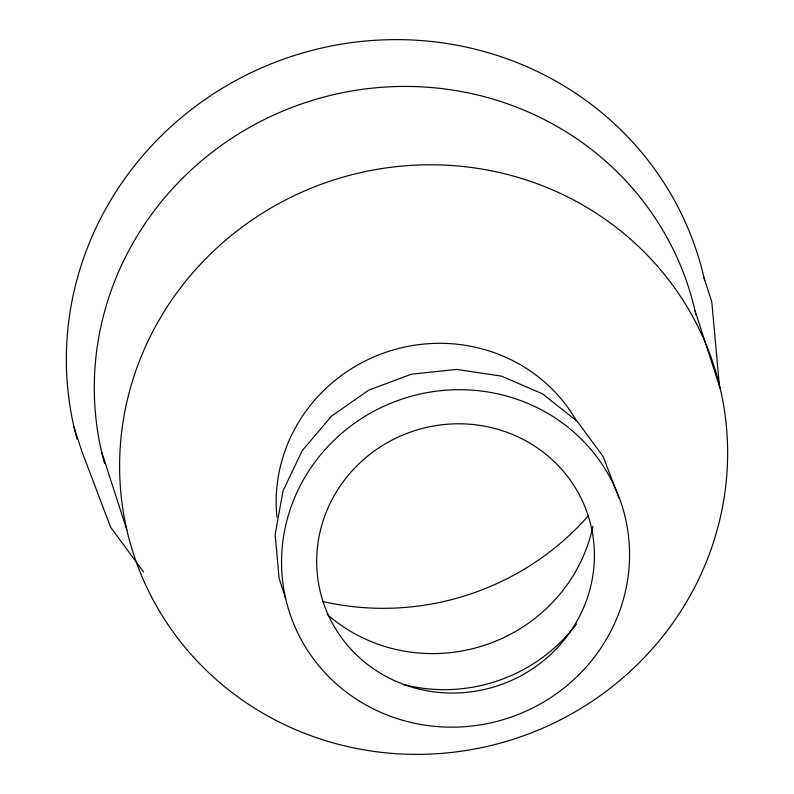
<?xml version="1.0" encoding="UTF-8"?>
<svg xmlns="http://www.w3.org/2000/svg" width="794" height="794" viewBox="0 0 794 794"><rect width="100%" height="100%" fill="white"/><g stroke="black" fill="none" stroke-linecap="round" stroke-linejoin="round"><path stroke-width="1.19" d="M143.486 571.978L110.584 527.147L81.752 451.071L74.021 427.152M618.883 497.997L603.371 456.947L577.327 421.416L542.54 393.844L501.381 376.108L456.649 369.399L411.391 374.192L368.704 390.162L331.475 416.205L302.256 450.555L283.041 490.871L275.131 534.402L279.071 578.191L285.632 598.517M704.05 277.87L711.771 301.789L719.156 383.016M695.087 310.891L720.406 389.259A305.075 293.691 -17.9 0 1 332.339 742.668A305.075 293.691 -17.9 0 1 218.122 246.825A305.075 293.691 -17.9 0 1 720.406 389.259M101.523 451.538L126.841 529.916M592.9 526.333A160.567 154.572 -17.9 0 1 484.787 645.185A160.567 154.572 -17.9 0 1 327.059 614.258M276.947 517.182A160.567 154.572 -17.9 0 1 388.742 351.335A160.567 154.572 -17.9 0 1 576.355 420.651M104.55 463.478A305.075 293.691 -17.9 0 1 328.011 96.005A305.075 293.691 -17.9 0 1 695.891 314.493M588.473 515.624A264.739 254.864 -17.9 0 1 322.304 601.386M576.474 623.955A160.567 154.572 -17.9 0 1 404.315 684.716M77.028 439.062A323.813 311.734 -17.9 0 1 314.087 49.863A323.813 311.734 -17.9 0 1 704.586 280.262M413.724 687.683A139.337 134.136 -17.9 0 0 591.123 526.432A139.337 134.136 -17.9 0 0 361.786 461.165A139.337 134.136 -17.9 0 0 413.724 687.683M403.134 720.416A174.62 168.11 -17.9 0 0 625.454 518.323A174.62 168.11 -17.9 0 0 338.046 436.531A174.62 168.11 -17.9 0 0 403.134 720.416"/></g></svg>
